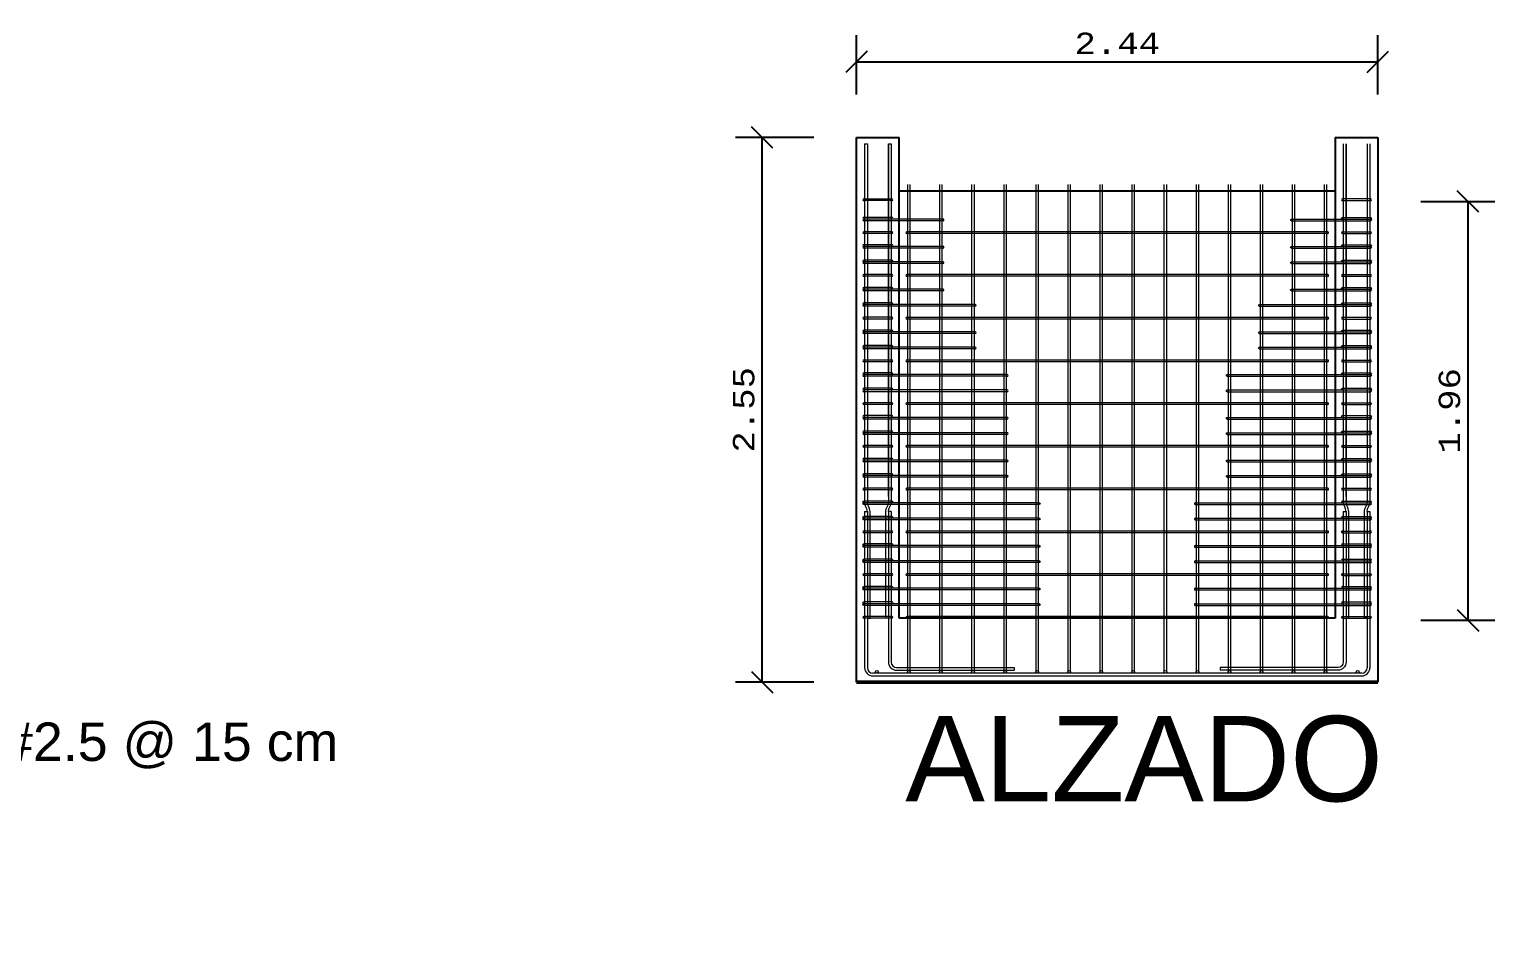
# Model space of a CAD drawing. Header units: millimetres. Extents: x 1263 to 2085, y 1308 to 1444.
# Drawn here: x 2042.39 to 2049.25, y 1384.19 to 1388.45 of the extents above; entities that cross this region are included whole.
import ezdxf
from ezdxf import colors
from ezdxf.entities.mleader import LeaderData, LeaderLine
from ezdxf.math import Vec2, Vec3

# ---------------------------------------------------------------- set-up
doc = ezdxf.new("R2010")
doc.units = ezdxf.units.MM
for name, color, linetype, lineweight in [('Acero de refuerzo', 150, 'Continuous', 0), ('Acero de refuerzo estribos', 92, 'Continuous', 0), ('Acero de refuerzo horizontal', 30, 'Continuous', 0), ('Cotas', 144, 'Continuous', 0), ('muros', 5, 'Continuous', 50)]:
    doc.layers.add(name, color=color, linetype=linetype, lineweight=lineweight)
doc.styles.add('corrier new', font='cour.ttf', dxfattribs={"height": 0.1})
doc.styles.get("Standard").update_dxf_attribs({"font": 'arial.ttf'})
doc.dimstyles.new('Ing_metros_anotativa', dxfattribs={"dimscale": 0, "dimtxt": 0.1, "dimasz": 0.1, "dimexe": 0.125, "dimexo": 0.2, "dimgap": 0.03, "dimtad": 1, "dimzin": 1, "dimdsep": 46, "dimtxsty": 'corrier new', "dimblk": 'OBLIQUE', "dimcen": 0, "dimadec": 0, "dimazin": 0, "dimtfac": 1, "dimtix": 1, "dimtmove": 0, "dimatfit": 3, "dimfxl": 1, "dimarcsym": 0})

# ---------------------------------------------------------------- blocks, each defined once
blk = doc.blocks.new('_Oblique')
at = {"color": 0, "linetype": 'ByBlock', "lineweight": -2}
blk.add_line((-0.5, -0.5), (0.5, 0.5), dxfattribs=at)
blk = doc.blocks.new('*D264')
at = {"layer": 'Cotas', "color": 0, "lineweight": -2, "transparency": 16777216}
for p, q in [((2046.265, 1388.1443), (2046.265, 1388.4233)), ((2048.705, 1388.1443), (2048.705, 1388.4233)), ((2046.265, 1388.2983), (2048.705, 1388.2983))]:
    blk.add_line(p, q, dxfattribs=at)
at = {"layer": 'Defpoints', "color": 0, "transparency": 16777216}
for p in [(2048.705, 1388.2983), (2046.265, 1387.9443), (2048.705, 1387.9443)]:
    blk.add_point(p, dxfattribs=at)
at = {"layer": 'Cotas', "color": 0, "lineweight": -2, "transparency": 16777216, "xscale": 0.1, "yscale": 0.1, "zscale": 0.1, "rotation": 180}
blk.add_blockref('_Oblique', (2046.265, 1388.2983), dxfattribs=at)
at = {"layer": 'Cotas', "color": 0, "lineweight": -2, "transparency": 16777216, "xscale": 0.1, "yscale": 0.1, "zscale": 0.1}
blk.add_blockref('_Oblique', (2048.705, 1388.2983), dxfattribs=at)
at = {"layer": 'Cotas', "color": 0, "transparency": 16777216, "insert": (2047.485, 1388.3845), "char_height": 0.1, "attachment_point": 5, "style": 'corrier new'}
blk.add_mtext('2.44', dxfattribs=at)
blk = doc.blocks.new('*D265')
at = {"layer": 'Cotas', "color": 0, "lineweight": -2, "transparency": 16777216}
for p, q in [((2046.065, 1387.9443), (2045.6986, 1387.9443)), ((2045.8236, 1385.3943), (2045.8236, 1387.9443)), ((2046.065, 1385.3943), (2045.6986, 1385.3943))]:
    blk.add_line(p, q, dxfattribs=at)
at = {"layer": 'Defpoints', "color": 0, "transparency": 16777216}
for p in [(2045.8236, 1387.9443), (2046.265, 1387.9443), (2046.265, 1385.3943)]:
    blk.add_point(p, dxfattribs=at)
at = {"layer": 'Cotas', "color": 0, "lineweight": -2, "transparency": 16777216, "xscale": 0.1, "yscale": 0.1, "zscale": 0.1}
for p, rotation in [((2045.8236, 1387.9443), 90), ((2045.8236, 1385.3943), 270)]:
    blk.add_blockref('_Oblique', p, dxfattribs=dict(at, rotation=rotation))
at = {"layer": 'Cotas', "color": 0, "transparency": 16777216, "insert": (2045.7374, 1386.6693), "char_height": 0.1, "attachment_point": 5, "rotation": 90, "style": 'corrier new'}
blk.add_mtext('2.55', dxfattribs=at)
blk = doc.blocks.new('*D266')
at = {"layer": 'Cotas', "color": 0, "lineweight": -2, "transparency": 16777216}
for p, q in [((2048.905, 1387.6443), (2049.2512, 1387.6443)), ((2049.1262, 1387.6443), (2049.1262, 1385.6843)), ((2048.905, 1385.6843), (2049.2512, 1385.6843))]:
    blk.add_line(p, q, dxfattribs=at)
at = {"layer": 'Defpoints', "color": 0, "transparency": 16777216}
for p in [(2048.705, 1387.6443), (2048.705, 1385.6843), (2049.1262, 1385.6843)]:
    blk.add_point(p, dxfattribs=at)
at = {"layer": 'Cotas', "color": 0, "lineweight": -2, "transparency": 16777216, "xscale": 0.1, "yscale": 0.1, "zscale": 0.1}
for p, rotation in [((2049.1262, 1387.6443), 90), ((2049.1262, 1385.6843), 270)]:
    blk.add_blockref('_Oblique', p, dxfattribs=dict(at, rotation=rotation))
at = {"layer": 'Cotas', "color": 0, "transparency": 16777216, "insert": (2049.04, 1386.6643), "char_height": 0.1, "attachment_point": 5, "rotation": 90, "style": 'corrier new'}
blk.add_mtext('1.96', dxfattribs=at)
blk = doc.blocks.new('Acero horizontal largo corte')
at = {"transparency": 33554687}
for p, q in [((0.1282, 0.0079), (-0.004, 0.0079)), ((0.6674, 0), (-0.004, 0)), ((0.6674, -0.0079), (-0.004, -0.0079))]:
    blk.add_line(p, q, dxfattribs=at)
for centre, start, end in [((-0.004, 0.0039), 90, 270), ((-0.004, -0.004), 90, 270), ((0.1282, 0.0039), 270, 90), ((0.6674, -0.004), 270, 90)]:
    blk.add_arc(centre, 0.00395, start, end, dxfattribs=at)
blk = doc.blocks.new('acero horizontal corte corto')
at = {"layer": 'Acero de refuerzo horizontal', "transparency": 33554687}
for p, q in [((0.1282, 0.0079), (-0.004, 0.0079)), ((0.1282, 0), (-0.004, 0)), ((0.3674, 0), (0.1282, 0)), ((0.3674, -0.0079), (-0.004, -0.0079))]:
    blk.add_line(p, q, dxfattribs=at)
for centre, start, end in [((-0.004, 0.0039), 90, 270), ((-0.004, -0.004), 90, 270), ((0.1282, 0.0039), 270, 90), ((0.3674, -0.004), 270, 90)]:
    blk.add_arc(centre, 0.00395, start, end, dxfattribs=at)
blk = doc.blocks.new('Acero de refuerzo cimentacion')
at = {"transparency": 33554687}
for p, q in [((33.2473, 0.6772), (33.2473, -0.0547)), ((33.26, 0.6772), (33.26, -0.0547)), ((35.5988, 0.6772), (35.5988, -0.0547)), ((35.6115, 0.6772), (35.6115, -0.0547)), ((35.5734, -0.0801), (33.2854, -0.0801)), ((33.2854, -0.0928), (35.5734, -0.0928))]:
    blk.add_line(p, q, dxfattribs=at)
for p, q in [((33.2473, 0.6772), (33.26, 0.6772)), ((35.5988, 0.6772), (35.6115, 0.6772))]:
    blk.add_line(p, q)
for centre, radius, start, end in [((33.2854, -0.0547), 0.0381, 180, 270), ((33.2854, -0.0547), 0.0254, 180.00001, 270), ((35.5734, -0.0547), 0.0381, 270, 0), ((35.5734, -0.0547), 0.0254, 270, 359.99999)]:
    blk.add_arc(centre, radius, start, end, dxfattribs=at)
blk = doc.blocks.new('acero horizontal mas largo corte')
at = {"transparency": 33554687}
for p, q in [((-0.8174, 0), (0.0039, 0)), ((-0.1282, 0.0079), (0.0039, 0.0079)), ((-0.8174, -0.0079), (0.0039, -0.0079))]:
    blk.add_line(p, q, dxfattribs=at)
for centre, start, end in [((-0.1282, 0.0039), 90, 270), ((0.0039, 0.0039), 270, 90), ((0.0039, -0.004), 270, 90), ((-0.8174, -0.004), 90, 270)]:
    blk.add_arc(centre, 0.00395, start, end, dxfattribs=at)
blk = doc.blocks.new('Acero horizontal medio corte')
at = {"transparency": 33554687}
for p, q in [((0.1282, 0.0079), (-0.004, 0.0079)), ((0.5174, 0), (-0.004, 0)), ((0.5174, -0.0079), (-0.004, -0.0079))]:
    blk.add_line(p, q, dxfattribs=at)
for centre, start, end in [((-0.004, 0.0039), 90, 270), ((-0.004, -0.004), 90, 270), ((0.1282, 0.0039), 270, 90), ((0.5174, -0.004), 270, 90)]:
    blk.add_arc(centre, 0.00395, start, end, dxfattribs=at)
blk = doc.blocks.new('empalme cimentacion')
at = {"transparency": 33554687}
for p, q in [((0, 0.5), (0, -0.2057)), ((0.0127, 0.5), (0.0127, -0.2057)), ((0.0381, -0.2311), (0.5885, -0.2311))]:
    blk.add_line(p, q, dxfattribs=at)
for p, q in [((0.0127, 0.5), (0, 0.5)), ((0.0381, -0.2438), (0.5885, -0.2438)), ((0.5885, -0.2311), (0.5885, -0.2438))]:
    blk.add_line(p, q)
for radius in [0.0381, 0.0254]:
    blk.add_arc((0.0381, -0.2057), radius, 180, 270, dxfattribs=at)
at = {"layer": 'Acero de refuerzo'}
blk.add_line((0, 0.5), (0, 0), dxfattribs=at)
at = {"layer": 'Acero de refuerzo estribos', "transparency": 33554687}
for centre in [(0.0166, 0.4039), (0.0166, 0.204), (0.0166, 0.004)]:
    blk.add_arc(centre, 0.00395, 270, 90, dxfattribs=at)
blk = doc.blocks.new('estribo largo')
at = {"layer": 'Acero de refuerzo estribos', "transparency": 33554687}
for p, q in [((35.4147, 1.9851), (33.4441, 1.9851)), ((35.4147, 1.9772), (33.4441, 1.9772))]:
    blk.add_line(p, q, dxfattribs=at)
for centre, start, end in [((33.4441, 1.9812), 90, 270), ((35.4147, 1.9812), 270, 90)]:
    blk.add_arc(centre, 0.00395, start, end, dxfattribs=at)

msp = doc.modelspace()

# ---------------------------------------------------------------- linework, layer by layer
at = {"transparency": 33554687}
for p, q in [((2046.26495, 1385.39433), (2046.26495, 1387.94433)), ((2046.26495, 1387.94433), (2046.46495, 1387.94433)), ((2048.50495, 1387.94433), (2048.70495, 1387.94433)), ((2048.70495, 1387.94433), (2048.70495, 1385.39433)), ((2046.46495, 1387.69433), (2048.50495, 1387.69433)), ((2048.50495, 1385.69433), (2046.46495, 1385.69433))]:
    msp.add_line(p, q, dxfattribs=at)
for p, q in [((2046.46495, 1385.69433), (2046.46495, 1387.94433)), ((2048.50495, 1387.94433), (2048.50495, 1385.69433)), ((2046.30285, 1387.37013), (2046.30285, 1387.35433)), ((2046.26495, 1385.39433), (2048.70495, 1385.39433))]:
    msp.add_line(p, q)
at = {"layer": 'Acero de refuerzo', "transparency": 33554687}
for p, q in [((2046.30285, 1387.91433), (2046.30285, 1386.23423)), ((2046.30285, 1387.91433), (2046.31555, 1387.91433)), ((2046.31555, 1387.91433), (2046.31555, 1386.23423)), ((2046.41435, 1386.26414), (2046.41435, 1387.91433)), ((2046.41435, 1387.91433), (2046.41435, 1386.23423)), ((2046.41435, 1387.91433), (2046.42705, 1387.91433)), ((2046.42705, 1387.91433), (2046.42705, 1386.26518)), ((2046.42705, 1387.91433), (2046.42705, 1386.23423)), ((2048.54285, 1387.91433), (2048.54285, 1386.26518)), ((2048.54285, 1387.91433), (2048.54285, 1386.23423)), ((2048.55555, 1386.26414), (2048.55555, 1387.91433)), ((2048.55555, 1387.91433), (2048.55555, 1386.23423)), ((2048.65435, 1387.91433), (2048.65435, 1386.23423)), ((2048.66705, 1387.91433), (2048.66705, 1386.23423)), ((2046.5036, 1387.72433), (2046.5036, 1385.44338)), ((2046.5163, 1385.44338), (2046.5163, 1387.72433)), ((2046.6536, 1387.72433), (2046.6536, 1385.44338)), ((2046.6663, 1385.44338), (2046.6663, 1387.72433)), ((2046.8036, 1387.72433), (2046.8036, 1385.44338)), ((2046.8163, 1385.44338), (2046.8163, 1387.72433)), ((2046.9536, 1387.72433), (2046.9536, 1385.44338)), ((2046.9663, 1385.44338), (2046.9663, 1387.72433)), ((2047.1036, 1387.72433), (2047.1036, 1385.44338)), ((2047.1163, 1385.44338), (2047.1163, 1387.72433)), ((2047.2536, 1387.72433), (2047.2536, 1385.44338)), ((2047.2663, 1385.44338), (2047.2663, 1387.72433)), ((2047.4036, 1387.72433), (2047.40361, 1385.44297)), ((2047.4163, 1385.44338), (2047.4163, 1387.72433)), ((2047.5536, 1387.72433), (2047.5536, 1385.44338)), ((2047.5663, 1385.44338), (2047.5663, 1387.72433)), ((2047.7036, 1387.72433), (2047.7036, 1385.44338)), ((2047.7163, 1385.44338), (2047.7163, 1387.72433)), ((2047.8536, 1387.72433), (2047.8536, 1385.44338)), ((2047.8663, 1385.44338), (2047.8663, 1387.72433)), ((2048.0036, 1387.72433), (2048.0036, 1385.44338)), ((2048.0163, 1385.44338), (2048.0163, 1387.72433)), ((2048.1536, 1387.72433), (2048.1536, 1385.44338)), ((2048.1663, 1385.44338), (2048.1663, 1387.72433)), ((2048.3036, 1387.72433), (2048.3036, 1385.44338)), ((2048.3163, 1385.44338), (2048.3163, 1387.72433)), ((2048.4536, 1387.72433), (2048.4536, 1385.44338)), ((2048.4663, 1385.44338), (2048.4663, 1387.72433)), ((2046.31555, 1386.19433), (2046.31555, 1385.70665)), ((2046.32825, 1385.69433), (2046.32825, 1386.19433)), ((2046.40165, 1385.69433), (2046.40165, 1386.19433)), ((2048.56825, 1385.69433), (2048.56825, 1386.19433)), ((2048.64165, 1385.69433), (2048.64165, 1386.19433)), ((2048.65435, 1386.19433), (2048.65435, 1385.70665)), ((2046.31555, 1385.69433), (2046.32825, 1385.69433)), ((2046.41435, 1385.69433), (2046.40165, 1385.69433)), ((2048.55555, 1385.69433), (2048.56825, 1385.69433)), ((2048.65435, 1385.69433), (2048.64165, 1385.69433))]:
    msp.add_line(p, q, dxfattribs=at)
at = {"layer": 'Acero de refuerzo'}
for centre in [(2046.35995, 1385.44338), (2046.50995, 1385.44338), (2046.65995, 1385.44338), (2046.80995, 1385.44338), (2046.95995, 1385.44338), (2047.10995, 1385.44338), (2047.25995, 1385.44338), (2047.40995, 1385.44338), (2047.55995, 1385.44338), (2047.70995, 1385.44338), (2047.85995, 1385.44338), (2048.00995, 1385.44338), (2048.15995, 1385.44338), (2048.30995, 1385.44338), (2048.45995, 1385.44338), (2048.60995, 1385.44338)]:
    msp.add_circle(centre, 0.00635, dxfattribs=at)
at = {"layer": 'Acero de refuerzo', "transparency": 33554687}
for points in [[(2046.31555, 1386.19433), (2046.31555, 1386.2097), (2046.30285, 1386.22328), (2046.30285, 1386.23423)], [(2046.32825, 1386.19433), (2046.32825, 1386.2097), (2046.31555, 1386.22328), (2046.31555, 1386.23423)], [(2046.40165, 1386.19433), (2046.40165, 1386.2097), (2046.41435, 1386.22328), (2046.41435, 1386.23423)], [(2046.41435, 1386.19433), (2046.41435, 1386.2097), (2046.42705, 1386.22328), (2046.42705, 1386.23423)], [(2048.55555, 1386.19433), (2048.55555, 1386.2097), (2048.54285, 1386.22328), (2048.54285, 1386.23423)], [(2048.56825, 1386.19433), (2048.56825, 1386.2097), (2048.55555, 1386.22328), (2048.55555, 1386.23423)], [(2048.64165, 1386.19433), (2048.64165, 1386.2097), (2048.65435, 1386.22328), (2048.65435, 1386.23423)], [(2048.65435, 1386.19433), (2048.65435, 1386.2097), (2048.66705, 1386.22328), (2048.66705, 1386.23423)]]:
    msp.add_open_spline(points, degree=3, dxfattribs=at)
at = {"layer": 'Acero de refuerzo estribos', "transparency": 33554687}
for p, q in [((2046.2989, 1387.65643), (2046.431, 1387.65643)), ((2046.431, 1387.64853), (2046.2989, 1387.64853)), ((2048.671, 1387.65643), (2048.5389, 1387.65643)), ((2048.5389, 1387.64853), (2048.671, 1387.64853)), ((2046.431, 1387.50223), (2046.2989, 1387.50223)), ((2046.431, 1387.49433), (2046.2989, 1387.49433)), ((2048.5389, 1387.50223), (2048.671, 1387.50223)), ((2048.5389, 1387.49433), (2048.671, 1387.49433)), ((2046.431, 1387.30223), (2046.2989, 1387.30223)), ((2046.431, 1387.29433), (2046.2989, 1387.29433)), ((2048.5389, 1387.30223), (2048.671, 1387.30223)), ((2048.5389, 1387.29433), (2048.671, 1387.29433)), ((2046.431, 1387.10223), (2046.2989, 1387.10223)), ((2046.431, 1387.09433), (2046.2989, 1387.09433)), ((2048.5389, 1387.10223), (2048.671, 1387.10223)), ((2048.5389, 1387.09433), (2048.671, 1387.09433)), ((2046.431, 1386.90223), (2046.2989, 1386.90223)), ((2046.431, 1386.89433), (2046.2989, 1386.89433)), ((2048.5389, 1386.90223), (2048.671, 1386.90223)), ((2048.5389, 1386.89433), (2048.671, 1386.89433)), ((2046.431, 1386.70223), (2046.2989, 1386.70223)), ((2046.431, 1386.69433), (2046.2989, 1386.69433)), ((2048.5389, 1386.70223), (2048.671, 1386.70223)), ((2048.5389, 1386.69433), (2048.671, 1386.69433)), ((2046.431, 1386.50223), (2046.2989, 1386.50223)), ((2046.431, 1386.49433), (2046.2989, 1386.49433)), ((2048.5389, 1386.50223), (2048.671, 1386.50223)), ((2048.5389, 1386.49433), (2048.671, 1386.49433)), ((2046.431, 1386.30223), (2046.2989, 1386.30223)), ((2046.431, 1386.29433), (2046.2989, 1386.29433)), ((2048.5389, 1386.30223), (2048.671, 1386.30223)), ((2048.5389, 1386.29433), (2048.671, 1386.29433)), ((2046.431, 1386.10223), (2046.2989, 1386.10223)), ((2046.431, 1386.09433), (2046.2989, 1386.09433)), ((2048.5389, 1386.10223), (2048.671, 1386.10223)), ((2048.5389, 1386.09433), (2048.671, 1386.09433)), ((2046.431, 1385.90223), (2046.2989, 1385.90223)), ((2048.5389, 1385.90223), (2048.671, 1385.90223)), ((2046.431, 1385.89433), (2046.2989, 1385.89433)), ((2048.5389, 1385.89433), (2048.671, 1385.89433)), ((2046.431, 1385.70223), (2046.2989, 1385.70223)), ((2046.431, 1385.69433), (2046.2989, 1385.69433)), ((2048.5389, 1385.70223), (2048.671, 1385.70223)), ((2048.5389, 1385.69433), (2048.671, 1385.69433))]:
    msp.add_line(p, q, dxfattribs=at)
for centre, start, end in [((2046.2989, 1387.65248), 90, 270), ((2046.431, 1387.65248), 270, 90), ((2048.5389, 1387.65248), 90, 270), ((2048.671, 1387.65248), 270, 90), ((2046.2989, 1387.49828), 90, 270), ((2046.431, 1387.49828), 270, 90), ((2048.5389, 1387.49828), 90, 270), ((2048.671, 1387.49828), 270, 90), ((2046.2989, 1387.29828), 90, 270), ((2046.431, 1387.29828), 270, 90), ((2048.5389, 1387.29828), 90, 270), ((2048.671, 1387.29828), 270, 90), ((2046.2989, 1387.09828), 90, 270), ((2046.431, 1387.09828), 270, 90), ((2048.5389, 1387.09828), 90, 270), ((2048.671, 1387.09828), 270, 90), ((2046.2989, 1386.89828), 90, 270), ((2046.431, 1386.89828), 270, 90), ((2048.5389, 1386.89828), 90, 270), ((2048.671, 1386.89828), 270, 90), ((2046.2989, 1386.69828), 90, 270), ((2046.431, 1386.69828), 270, 90), ((2048.5389, 1386.69828), 90, 270), ((2048.671, 1386.69828), 270, 90), ((2046.2989, 1386.49828), 90, 270), ((2046.431, 1386.49828), 270, 90), ((2048.5389, 1386.49828), 90, 270), ((2048.671, 1386.49828), 270, 90), ((2046.2989, 1386.29828), 90, 270), ((2046.431, 1386.29828), 270, 90), ((2048.5389, 1386.29828), 90, 270), ((2048.671, 1386.29828), 270, 90), ((2046.2989, 1386.09828), 90, 270), ((2048.5389, 1386.09828), 90, 270), ((2048.671, 1386.09828), 270, 90), ((2046.2989, 1385.89828), 90, 270), ((2048.5389, 1385.89828), 90, 270), ((2048.671, 1385.89828), 270, 90), ((2046.2989, 1385.69828), 90, 270), ((2048.5389, 1385.69828), 90, 270), ((2048.671, 1385.69828), 270, 90)]:
    msp.add_arc(centre, 0.00395, start, end, dxfattribs=at)
at = {"layer": 'muros', "transparency": 33554687}
msp.add_line((2048.70495, 1385.39433), (2046.26495, 1385.39433), dxfattribs=at)

# ---------------------------------------------------------------- block references
at = {"transparency": 33554687}
for name, p in [('acero horizontal corte corto', (2046.30285, 1387.56211)), ('estribo largo', (2013.0556, 1385.51709)), ('acero horizontal corte corto', (2046.30285, 1387.43433)), ('acero horizontal corte corto', (2046.30285, 1387.36223)), ('estribo largo', (2013.0556, 1385.31709)), ('acero horizontal corte corto', (2046.30285, 1387.23433)), ('estribo largo', (2013.0556, 1385.11709)), ('estribo largo', (2013.0556, 1384.91709)), ('estribo largo', (2013.0556, 1384.71709)), ('estribo largo', (2013.0556, 1384.51709)), ('estribo largo', (2013.0556, 1384.31709)), ('estribo largo', (2013.0556, 1384.11709)), ('estribo largo', (2013.0556, 1383.91709)), ('estribo largo', (2013.0556, 1383.71709))]:
    msp.add_blockref(name, p, dxfattribs=at)
at = {"transparency": 33554687, "xscale": -1}
for p in [(2048.66705, 1387.56211), (2048.66705, 1387.43433), (2048.66705, 1387.36223), (2048.66705, 1387.23433)]:
    msp.add_blockref('acero horizontal corte corto', p, dxfattribs=at)
at = {"layer": 'Acero de refuerzo'}
for name, p in [('Acero de refuerzo cimentacion', (2013.0556, 1385.51709)), ('empalme cimentacion', (2046.41435, 1385.69433))]:
    msp.add_blockref(name, p, dxfattribs=at)
at = {"layer": 'Acero de refuerzo', "xscale": -1}
msp.add_blockref('empalme cimentacion', (2048.55555, 1385.69433), dxfattribs=at)
at = {"layer": 'Acero de refuerzo horizontal', "transparency": 33554687}
for name, p in [('Acero horizontal medio corte', (2046.30285, 1387.16223)), ('Acero horizontal medio corte', (2046.30285, 1387.03423)), ('Acero horizontal medio corte', (2046.30285, 1386.96223)), ('Acero horizontal largo corte', (2046.30285, 1386.83423)), ('Acero horizontal largo corte', (2046.30285, 1386.76223)), ('Acero horizontal largo corte', (2046.30285, 1386.63423)), ('Acero horizontal largo corte', (2046.30285, 1386.56223)), ('Acero horizontal largo corte', (2046.30285, 1386.43423)), ('Acero horizontal largo corte', (2046.30285, 1386.36223)), ('acero horizontal mas largo corte', (2048.66705, 1386.23423)), ('acero horizontal mas largo corte', (2048.66705, 1386.16223)), ('acero horizontal mas largo corte', (2048.66705, 1386.03423)), ('acero horizontal mas largo corte', (2048.66705, 1385.96223)), ('acero horizontal mas largo corte', (2048.66705, 1385.83423)), ('acero horizontal mas largo corte', (2048.66705, 1385.76223))]:
    msp.add_blockref(name, p, dxfattribs=at)
at = {"layer": 'Acero de refuerzo horizontal', "transparency": 33554687, "xscale": -1}
for name, p in [('Acero horizontal medio corte', (2048.66705, 1387.16223)), ('Acero horizontal medio corte', (2048.66705, 1387.03423)), ('Acero horizontal medio corte', (2048.66705, 1386.96223)), ('Acero horizontal largo corte', (2048.66705, 1386.83423)), ('Acero horizontal largo corte', (2048.66705, 1386.76223)), ('Acero horizontal largo corte', (2048.66705, 1386.63423)), ('Acero horizontal largo corte', (2048.66705, 1386.56223)), ('Acero horizontal largo corte', (2048.66705, 1386.43423)), ('Acero horizontal largo corte', (2048.66705, 1386.36223)), ('acero horizontal mas largo corte', (2046.30285, 1386.23423)), ('acero horizontal mas largo corte', (2046.30285, 1386.16223)), ('acero horizontal mas largo corte', (2046.30285, 1386.03423)), ('acero horizontal mas largo corte', (2046.30285, 1385.96223)), ('acero horizontal mas largo corte', (2046.30285, 1385.83423)), ('acero horizontal mas largo corte', (2046.30285, 1385.76223))]:
    msp.add_blockref(name, p, dxfattribs=at)

# ---------------------------------------------------------------- texts
at = {"transparency": 33554687, "insert": (2046.49297, 1385.23722), "char_height": 0.4, "attachment_point": 1}
msp.add_mtext_dynamic_manual_height_columns('ALZADO', width=8.1548116, gutter_width=1, heights=[0], dxfattribs=at)

# ---------------------------------------------------------------- dimensions: what is measured, and where the dimension line sits
at = {"layer": 'Cotas'}
dim = msp.add_linear_dim(base=(2048.70495, 1388.29829), p1=(2046.26495, 1387.94433), p2=(2048.70495, 1387.94433), dimstyle='Ing_metros_anotativa', dxfattribs=at)
dim.commit()
dim.dimension.update_dxf_attribs({"geometry": '*D264', "text_midpoint": (2047.48495, 1388.38449)})
for base, p1, p2, picture, middle in [((2045.82362, 1387.94433), (2046.26495, 1385.39433), (2046.26495, 1387.94433), '*D265', (2045.73742, 1386.66933)), ((2049.12616, 1385.68433), (2048.70495, 1387.64433), (2048.70495, 1385.68433), '*D266', (2049.03997, 1386.66433))]:
    dim = msp.add_linear_dim(base=base, p1=p1, p2=p2, angle=90, dimstyle='Ing_metros_anotativa', dxfattribs=at)
    dim.commit()
    dim.dimension.update_dxf_attribs({"geometry": picture, "text_midpoint": middle})

# ---------------------------------------------------------------- leaders
at = {"layer": 'Acero de refuerzo horizontal', "transparency": 33554687}
ml = msp.add_multileader_mtext('Standard', dxfattribs=at)
ml.set_content('ACERO DE REFUERZO HORIZONTAL DEL #2.5 @ 15 cm', color=256)
ml.set_leader_properties()
ml.build(insert=Vec2(0, 0))
ml.multileader.update_dxf_attribs({"dogleg_length": 0.9, "arrow_head_size": 0.04})
ctx = ml.context
ctx.base_point, ctx.char_height, ctx.arrow_head_size, ctx.landing_gap_size, ctx.plane_origin = Vec3(2037.08612, 1385.08961), 0.18, 0.04, 0.1, Vec3(2035.70685, 1385.4022)
notes = []
notes.append((ctx, [(0, (1, 1, 0), (2036.18612, 1385.08961), (1, 0), 0.9, [(0, [(2035.70685, 1385.4022)], 0, [])])]))
ctx.mtext.insert, ctx.mtext.flow_direction = Vec3(2037.18612, 1385.20607), 5
for ctx, leaders in notes:
    for number, flags, end, landing, length, lines in leaders:
        leader = LeaderData()
        leader.index, (leader.has_last_leader_line, leader.has_dogleg_vector, leader.attachment_direction) = number, flags
        leader.last_leader_point, leader.dogleg_vector, leader.dogleg_length = Vec3(end), Vec3(landing), length
        for number, points, colour, breaks in lines:
            line = LeaderLine()
            line.index, line.vertices, line.color, line.breaks = number, Vec3.list(points), colors.encode_raw_color(colour), breaks
            leader.lines.append(line)
        ctx.leaders.append(leader)

doc.saveas('drawing.dxf')
